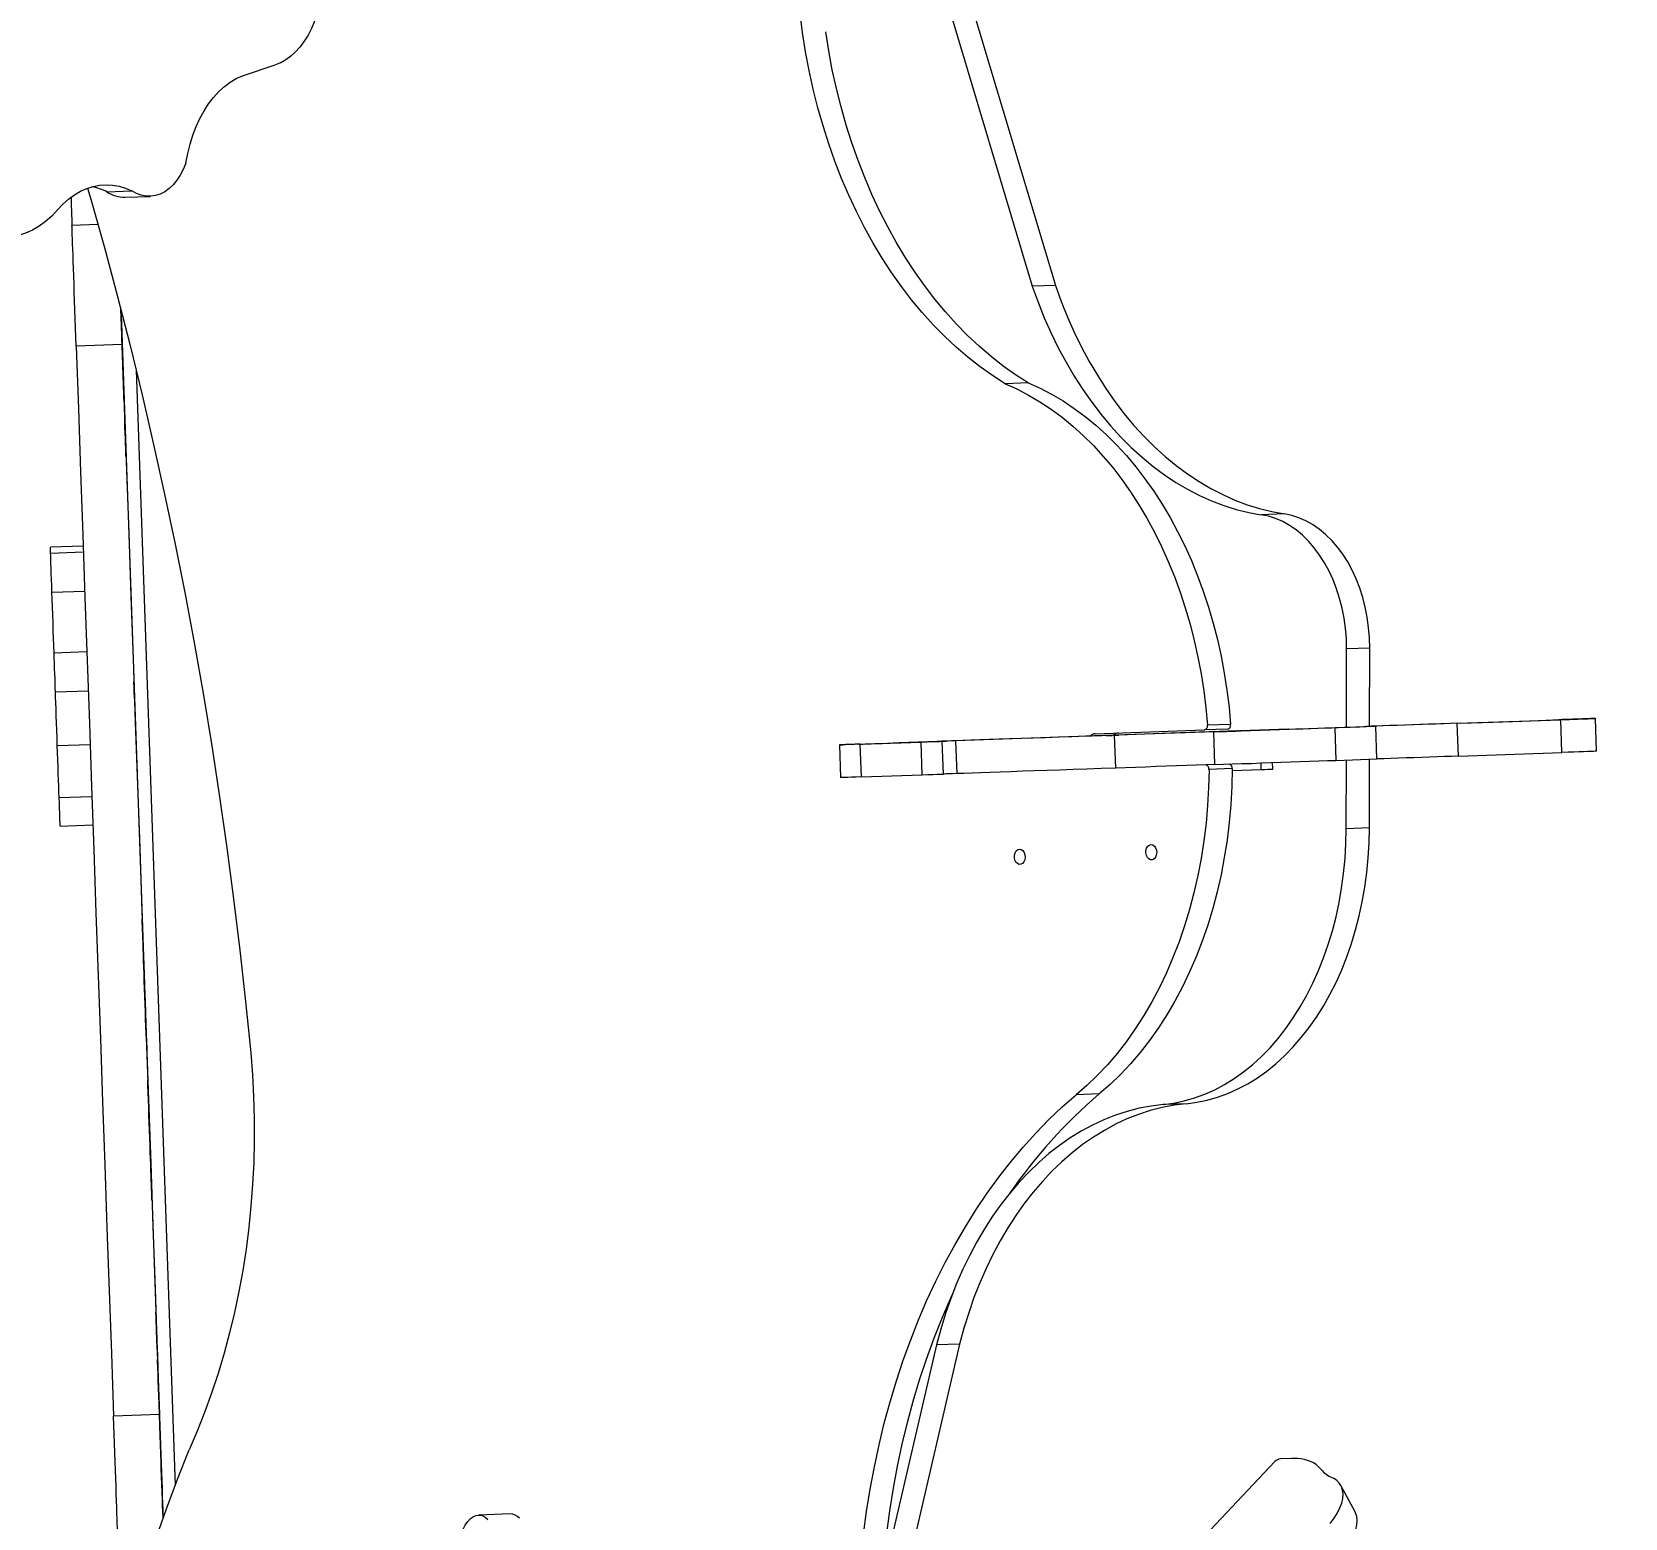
# Model space of a CAD drawing. Header units: millimetres. Extents: x -5713 to 5719, y -6024 to 5481.
# Drawn here: x 1442 to 2171, y 1620 to 2300 of the extents above; entities that cross this region are included whole.
import ezdxf

# ---------------------------------------------------------------- set-up
doc = ezdxf.new("R2010")
doc.units = ezdxf.units.MM
for name, color, linetype in [('DIKOM_ОБЪЕКТ', 7, 'Continuous'), ('DIKOM_РАЗМЕР_ЗОНА', 7, 'Continuous'), ('DIKOM_РАЗМЕР_ОБЪЕКТА', 7, 'Continuous')]:
    doc.layers.add(name, color=color, linetype=linetype)
doc.styles.add('style1', font='arial.ttf', dxfattribs={"width": 0.8})
doc.dimstyles.new('1-50', dxfattribs={"dimtxt": 300, "dimasz": 200, "dimexe": 100, "dimexo": 0, "dimgap": 100, "dimtad": 1, "dimdec": 0, "dimtxsty": 'style1', "dimcen": 0, "dimclrd": 7, "dimclre": 7, "dimadec": 1, "dimazin": 2, "dimtfac": 1, "dimtdec": 0, "dimtmove": 1, "dimatfit": 3, "dimfxl": 0, "dimlwd": 25, "dimlwe": 18, "dimarcsym": 0})

# ---------------------------------------------------------------- blocks, each defined once
blk = doc.blocks.new('*D16')
at = {"layer": 'Defpoints', "color": 0, "transparency": 16777216}
for p in [(2713.82, 2377.67), (-3598.04, -60.3), (-3598.04, -5183.86)]:
    blk.add_point(p, dxfattribs=at)
at = {"layer": 'DIKOM_РАЗМЕР_ОБЪЕКТА', "color": 7, "lineweight": 18, "transparency": 16777216}
for p, q in [((2713.82, 2377.67), (2713.82, -5283.86)), ((-3598.04, -60.3), (-3598.04, -5283.86))]:
    blk.add_line(p, q, dxfattribs=at)
at = {"layer": 'DIKOM_РАЗМЕР_ОБЪЕКТА', "color": 7, "lineweight": 25, "transparency": 16777216}
blk.add_line((2513.82, -5183.86), (-3398.04, -5183.86), dxfattribs=at)
at = {"layer": 'DIKOM_РАЗМЕР_ОБЪЕКТА', "color": 7, "transparency": 16777216}
for points in [[(-3398.04, -5150.53), (-3398.04, -5217.2), (-3598.04, -5183.86)], [(2513.82, -5150.53), (2513.82, -5217.2), (2713.82, -5183.86)]]:
    blk.add_solid(points, dxfattribs=at)
at = {"layer": 'DIKOM_РАЗМЕР_ОБЪЕКТА', "color": 0, "transparency": 16777216, "insert": (-444.93, -4930.59), "char_height": 300, "attachment_point": 5, "style": 'style1'}
blk.add_mtext('6300', dxfattribs=at)
blk = doc.blocks.new('*D15')
at = {"layer": 'Defpoints', "color": 0, "transparency": 16777216}
for p in [(-612.28, 3980.94), (4699.87, 3980.94), (684.19, -2271.39)]:
    blk.add_point(p, dxfattribs=at)
at = {"layer": 'DIKOM_РАЗМЕР_ОБЪЕКТА', "color": 7, "lineweight": 18, "transparency": 16777216}
for p, q in [((-612.28, 3980.94), (4799.87, 3980.94)), ((684.19, -2271.39), (4799.87, -2271.39))]:
    blk.add_line(p, q, dxfattribs=at)
at = {"layer": 'DIKOM_РАЗМЕР_ОБЪЕКТА', "color": 7, "lineweight": 25, "transparency": 16777216}
blk.add_line((4699.87, -2071.39), (4699.87, 3780.94), dxfattribs=at)
at = {"layer": 'DIKOM_РАЗМЕР_ОБЪЕКТА', "color": 7, "transparency": 16777216}
for points in [[(4666.54, 3780.94), (4733.21, 3780.94), (4699.87, 3980.94)], [(4666.54, -2071.39), (4733.21, -2071.39), (4699.87, -2271.39)]]:
    blk.add_solid(points, dxfattribs=at)
at = {"layer": 'DIKOM_РАЗМЕР_ОБЪЕКТА', "color": 0, "transparency": 16777216, "insert": (4446.7, 2209.88), "char_height": 300, "attachment_point": 5, "rotation": 90, "style": 'style1'}
blk.add_mtext('6250', dxfattribs=at)
blk = doc.blocks.new('*D13')
at = {"layer": 'Defpoints', "color": 0, "transparency": 16777216}
for p in [(-612.24, 5480.95), (971.69, -4271.39), (5619.37, -4271.39)]:
    blk.add_point(p, dxfattribs=at)
at = {"layer": 'DIKOM_РАЗМЕР_ЗОНА', "color": 7, "lineweight": 18, "transparency": 16777216}
for p, q in [((-612.24, 5480.95), (5719.37, 5480.95)), ((971.69, -4271.39), (5719.37, -4271.39))]:
    blk.add_line(p, q, dxfattribs=at)
at = {"layer": 'DIKOM_РАЗМЕР_ЗОНА', "color": 7, "lineweight": 25, "transparency": 16777216}
blk.add_line((5619.37, 5280.95), (5619.37, -4071.39), dxfattribs=at)
at = {"layer": 'DIKOM_РАЗМЕР_ЗОНА', "color": 7, "transparency": 16777216}
for points in [[(5586.04, 5280.95), (5652.71, 5280.95), (5619.37, 5480.95)], [(5586.04, -4071.39), (5652.71, -4071.39), (5619.37, -4271.39)]]:
    blk.add_solid(points, dxfattribs=at)
at = {"layer": 'DIKOM_РАЗМЕР_ЗОНА', "color": 0, "transparency": 16777216, "insert": (5366.2, 2209.88), "char_height": 300, "attachment_point": 5, "rotation": 90, "style": 'style1'}
blk.add_mtext('9750', dxfattribs=at)

msp = doc.modelspace()

# ---------------------------------------------------------------- linework, layer by layer
at = {"layer": 'DIKOM_ОБЪЕКТ', "color": 7, "linetype": 'Continuous', "lineweight": 15}
for p, q in [((1825.81, 2431.16), (1899.93, 2183.5)), ((1836.4, 2431.53), (1910.52, 2183.87)), ((1538.78, 2279.69), (1553.82, 2284.64)), ((1476.79, 2226.63), (1488.27, 2227.03)), ((1485.07, 2224.17), (1496.56, 2224.57)), ((1472.71, 2211.7), (1460.84, 2211.29)), ((1472.71, 2211.7), (1460.84, 2211.29)), ((1460.84, 2211.29), (1460.84, 2211.29)), ((1910.52, 2183.87), (1899.93, 2183.5)), ((1483.57, 2162.05), (1483.2, 2172.77)), ((1483.75, 2156.78), (1462.77, 2156.05)), ((1483.57, 2162.05), (1501.02, 1662.36)), ((1483.6, 2161.25), (1483.6, 2161.25)), ((1484.19, 2144.4), (1484.21, 2143.7)), ((1484.19, 2144.4), (1484.19, 2144.4)), ((1484.21, 2143.7), (1484.21, 2143.7)), ((1490.17, 2145.07), (1507.97, 1635.29)), ((1484.5, 2135.28), (1484.5, 2135.28)), ((1484.5, 2135.28), (1484.5, 2135.28)), ((1484.5, 2135.28), (1484.5, 2135.28)), ((1898.12, 2139.29), (1887.53, 2138.92)), ((1484.64, 2131.27), (1484.64, 2131.27)), ((1484.64, 2131.27), (1484.64, 2131.27)), ((1484.94, 2122.84), (1484.96, 2122.14)), ((1485.55, 2105.29), (1485.55, 2105.29)), ((1485.55, 2105.29), (1485.55, 2105.29)), ((2015.25, 2079.39), (2004.67, 2079.02)), ((1465.96, 2064.7), (1450.97, 2064.18)), ((1451.06, 2061.49), (1466.05, 2062.01)), ((1451.68, 2043.61), (1466.67, 2044.13)), ((1452.65, 2015.91), (1467.64, 2016.44)), ((2043.61, 1981.9), (2043.69, 2017.72)), ((2054.28, 2018.09), (2043.69, 2017.72)), ((2054.2, 1982.27), (2054.28, 2018.09)), ((1453.27, 1998.06), (1468.27, 1998.58)), ((1990.65, 1983.17), (1980.06, 1982.8)), ((2038.41, 1981.72), (2057.02, 1982.36)), ((2038.94, 1966.72), (2038.41, 1981.72)), ((2057.54, 1967.37), (2057.02, 1982.36)), ((2094.27, 1983.66), (2141.61, 1985.32)), ((2094.79, 1968.67), (2094.27, 1983.66)), ((2148.75, 1985.57), (2140.74, 1985.29)), ((2142.13, 1970.33), (2141.61, 1985.32)), ((2155.81, 1985.81), (2144.97, 1985.44)), ((2145.65, 1985.46), (2152.92, 1985.72)), ((2145.65, 1985.46), (2145.65, 1985.46)), ((2152.92, 1985.71), (2152.92, 1985.72)), ((2156.26, 1985.83), (2156.26, 1985.83)), ((2158.02, 1970.88), (2157.5, 1985.87)), ((1821.31, 1974.14), (1849.16, 1975.11)), ((1831.25, 1974.49), (1836.26, 1974.67)), ((1925.25, 1977.77), (1839.09, 1974.77)), ((1849.68, 1960.12), (1849.16, 1975.11)), ((1858.64, 1975.44), (1859.16, 1960.45)), ((1865.55, 1960.67), (1865.02, 1975.67)), ((1928.74, 1978.89), (1978.72, 1980.64)), ((1933.73, 1978.07), (1936.55, 1978.16)), ((1937.02, 1978.18), (1939.49, 1978.27)), ((1938.14, 1963.21), (1937.61, 1978.2)), ((1959.35, 1978.96), (1939.49, 1978.27)), ((1989.31, 1981.01), (1978.72, 1980.64)), ((1983.46, 1964.79), (1982.94, 1979.78)), ((1454.13, 1973.51), (1469.12, 1974.04)), ((1811.78, 1973.81), (1812.3, 1958.82)), ((1820.71, 1974.12), (1818.66, 1974.05)), ((1821.83, 1959.15), (1821.31, 1974.14)), ((2038.94, 1966.72), (2057.54, 1967.37)), ((2054.1, 1935.87), (2054.17, 1967.26)), ((2094.79, 1968.67), (2142.13, 1970.33)), ((1821.83, 1959.15), (1849.68, 1960.12)), ((1991.36, 1962.95), (1980.77, 1962.58)), ((1991.35, 1962.07), (2004.67, 1962.53)), ((2004.67, 1962.53), (2004.56, 1965.52)), ((2009.92, 1962.71), (2009.81, 1965.71)), ((2043.51, 1935.5), (2043.58, 1966.89)), ((1454.96, 1949.74), (1469.95, 1950.26)), ((1455.42, 1936.67), (1470.41, 1937.2)), ((2054.1, 1935.87), (2043.51, 1935.5)), ((1493.05, 1890.6), (1493.05, 1890.6)), ((1494.99, 1835.15), (1494.99, 1835.15)), ((1495.34, 1824.88), (1495.34, 1824.88)), ((1930.57, 1814.23), (1919.99, 1813.86)), ((1970.35, 1809.78), (1959.76, 1809.41)), ((1497.28, 1769.43), (1497.28, 1769.43)), ((1499.29, 1711.87), (1499.2, 1714.47)), ((1499.8, 1697.32), (1499.6, 1702.98)), ((1856.1, 1699.48), (1825.29, 1566.79)), ((1866.68, 1699.85), (1835.88, 1567.16)), ((1866.68, 1699.85), (1856.1, 1699.48)), ((1499.95, 1692.87), (1499.95, 1692.87)), ((1500.34, 1681.9), (1500.25, 1684.5)), ((1500.25, 1684.5), (1500.25, 1684.5)), ((1500.34, 1681.9), (1500.34, 1681.9)), ((1500.69, 1671.79), (1500.49, 1677.45)), ((1500.49, 1677.45), (1500.49, 1677.45)), ((1500.69, 1671.79), (1500.69, 1671.79)), ((1500.84, 1667.62), (1479.85, 1666.89)), ((1501, 1662.88), (1501, 1662.88)), ((1501, 1662.88), (1501, 1662.88)), ((1502.48, 1620.4), (1501.02, 1662.36)), ((2018.44, 1647.57), (2013.43, 1647.43)), ((1942.76, 1573.92), (2010.89, 1646.19)), ((2029.81, 1644.79), (2032.63, 1641.87)), ((2047.6, 1623.12), (2041.09, 1635.19)), ((1661.17, 1622.23), (1646.69, 1621.72))]:
    msp.add_line(p, q, dxfattribs=at)
at = {"layer": 'DIKOM_ОБЪЕКТ', "color": 7, "linetype": 'Continuous', "lineweight": 15, "flags": 128}
for points in [[(1573.86, 2311.67), (1572.89, 2308.06), (1571.71, 2304.6), (1570.33, 2301.33), (1568.77, 2298.28), (1567.03, 2295.46), (1565.14, 2292.9), (1563.1, 2290.62), (1560.93, 2288.64), (1558.65, 2286.98), (1556.27, 2285.64), (1553.82, 2284.64)], [(1887.53, 2138.92), (1881.75, 2142.62), (1876.08, 2146.64), (1870.52, 2150.99), (1865.08, 2155.65), (1859.78, 2160.61), (1854.63, 2165.88), (1849.62, 2171.43), (1844.78, 2177.27), (1840.11, 2183.37), (1835.61, 2189.74), (1831.3, 2196.35), (1827.18, 2203.2), (1823.26, 2210.28), (1819.55, 2217.57), (1816.05, 2225.06), (1812.76, 2232.74), (1809.7, 2240.6), (1806.87, 2248.62), (1804.27, 2256.79), (1801.9, 2265.1), (1799.78, 2273.53), (1797.91, 2282.07), (1796.28, 2290.7), (1794.9, 2299.4), (1793.78, 2308.17)], [(1898.12, 2139.29), (1892.34, 2142.99), (1886.66, 2147.01), (1881.1, 2151.36), (1875.67, 2156.02), (1870.37, 2160.98), (1865.21, 2166.25), (1860.21, 2171.8), (1855.37, 2177.64), (1850.7, 2183.74), (1846.2, 2190.11), (1841.89, 2196.72), (1837.77, 2203.57), (1833.85, 2210.65), (1830.14, 2217.94), (1826.63, 2225.43), (1823.35, 2233.11), (1820.29, 2240.97), (1817.45, 2248.99), (1814.85, 2257.16), (1812.49, 2265.47), (1810.37, 2273.9), (1808.49, 2282.44), (1806.87, 2291.06), (1805.49, 2299.77)], [(1512.91, 2239.67), (1513.75, 2244.09), (1514.81, 2248.37), (1516.1, 2252.5), (1517.61, 2256.44), (1519.32, 2260.16), (1521.22, 2263.65), (1523.31, 2266.88), (1525.56, 2269.82), (1527.97, 2272.46), (1530.51, 2274.78), (1533.17, 2276.77), (1535.93, 2278.41), (1538.78, 2279.69)], [(1512.91, 2239.67), (1511.74, 2236.84), (1510.37, 2234.23), (1508.82, 2231.89), (1507.11, 2229.83), (1505.26, 2228.08), (1503.29, 2226.67), (1501.22, 2225.61), (1499.08, 2224.91), (1496.9, 2224.59), (1494.71, 2224.64), (1492.52, 2225.07), (1490.36, 2225.87), (1488.27, 2227.03)], [(1454.27, 2218.42), (1456.7, 2221.03), (1459.26, 2223.32), (1461.93, 2225.29), (1464.7, 2226.92), (1467.56, 2228.2), (1470.47, 2229.12), (1473.44, 2229.68), (1476.42, 2229.88), (1479.42, 2229.71), (1482.41, 2229.18), (1485.36, 2228.28), (1488.27, 2227.03)], [(1460.39, 2224.2), (1460.43, 2223), (1460.52, 2220.36), (1460.6, 2218.02), (1460.67, 2216.01), (1460.73, 2214.33), (1460.78, 2213.01), (1460.81, 2212.06), (1460.83, 2211.48), (1460.84, 2211.29)], [(1467.98, 2228.35), (1469.42, 2223.34), (1475.64, 2201.14), (1481.62, 2178.82), (1487.37, 2156.38), (1492.88, 2133.83), (1498.15, 2111.18), (1503.19, 2088.43), (1507.99, 2065.58), (1512.54, 2042.64), (1516.85, 2019.62), (1520.92, 1996.52), (1524.75, 1973.34), (1528.33, 1950.09), (1531.67, 1926.78), (1534.76, 1903.41), (1537.6, 1879.98), (1540.2, 1856.51), (1542.55, 1832.99)], [(1454.27, 2218.42), (1451.58, 2215.57), (1448.75, 2213.06), (1445.79, 2210.9), (1442.72, 2209.12), (1439.57, 2207.72), (1436.35, 2206.72), (1433.08, 2206.11), (1429.78, 2205.9), (1426.48, 2206.09), (1423.18, 2206.69), (1419.92, 2207.68)], [(1462.77, 2156.05), (1462.62, 2160.23), (1462.47, 2164.41), (1462.33, 2168.58), (1462.19, 2172.69), (1462.04, 2176.73), (1461.91, 2180.65), (1461.78, 2184.44), (1461.65, 2188.07), (1461.53, 2191.51), (1461.42, 2194.74), (1461.31, 2197.73), (1461.22, 2200.47), (1461.13, 2202.93), (1461.05, 2205.1), (1460.99, 2206.96), (1460.93, 2208.5), (1460.89, 2209.72), (1460.86, 2210.59), (1460.84, 2211.11), (1460.84, 2211.29)], [(1899.93, 2183.5), (1902.58, 2176.18), (1905.46, 2169.03), (1908.56, 2162.06), (1911.87, 2155.29), (1915.4, 2148.73), (1919.12, 2142.39), (1923.04, 2136.29), (1927.14, 2130.43), (1931.43, 2124.84), (1935.88, 2119.51), (1940.49, 2114.47), (1945.25, 2109.72), (1950.16, 2105.27), (1955.19, 2101.13), (1960.35, 2097.31), (1965.61, 2093.82), (1970.98, 2090.66), (1976.44, 2087.84), (1981.97, 2085.37), (1987.57, 2083.24), (1993.23, 2081.48), (1998.93, 2080.07), (2004.67, 2079.02)], [(1910.52, 2183.87), (1913.17, 2176.55), (1916.05, 2169.4), (1919.15, 2162.43), (1922.46, 2155.66), (1925.98, 2149.1), (1929.71, 2142.76), (1933.63, 2136.66), (1937.73, 2130.8), (1942.01, 2125.21), (1946.46, 2119.88), (1951.08, 2114.84), (1955.84, 2110.09), (1960.74, 2105.64), (1965.78, 2101.5), (1970.93, 2097.68), (1976.2, 2094.19), (1981.57, 2091.03), (1987.02, 2088.21), (1992.56, 2085.74), (1998.16, 2083.61), (2003.82, 2081.85), (2009.52, 2080.44), (2015.25, 2079.39)], [(1483.75, 2156.78), (1483.61, 2160.96), (1483.46, 2165.15), (1483.32, 2169.31), (1483.2, 2172.77)], [(1483.2, 2172.77), (1483.27, 2170.73), (1483.42, 2166.41), (1483.57, 2162.05)], [(1483.6, 2161.25), (1483.6, 2161.07), (1483.62, 2160.54), (1483.65, 2159.66), (1483.7, 2158.44), (1483.75, 2156.88), (1483.82, 2154.99), (1483.89, 2152.78), (1483.98, 2150.27), (1484.08, 2147.47), (1484.19, 2144.4)], [(1484.64, 2131.27), (1484.64, 2131.45), (1484.62, 2132), (1484.59, 2132.9), (1484.54, 2134.13), (1484.49, 2135.66), (1484.43, 2137.45), (1484.36, 2139.45), (1484.28, 2141.62), (1484.2, 2143.91), (1484.12, 2146.26), (1484.04, 2148.6), (1483.96, 2150.89), (1483.88, 2153.06), (1483.81, 2155.07), (1483.75, 2156.86), (1483.7, 2158.39), (1483.65, 2159.61), (1483.62, 2160.51), (1483.6, 2161.06), (1483.6, 2161.25)], [(1483.75, 2156.78), (1484.76, 2128.1), (1485.76, 2099.38), (1486.76, 2070.63), (1487.77, 2041.86), (1488.77, 2013.07), (1489.78, 1984.26), (1490.78, 1955.44), (1491.79, 1926.62), (1492.8, 1897.79), (1493.8, 1868.96), (1494.81, 1840.15), (1495.82, 1811.34), (1496.82, 1782.55), (1497.83, 1753.77), (1498.83, 1725.03), (1499.83, 1696.31), (1500.84, 1667.62)], [(1462.77, 2156.05), (1463.77, 2127.36), (1464.77, 2098.65), (1465.77, 2069.9), (1466.78, 2041.13), (1467.79, 2012.33), (1468.79, 1983.53), (1469.8, 1954.71), (1470.8, 1925.88), (1471.81, 1897.06), (1472.82, 1868.23), (1473.82, 1839.41), (1474.83, 1810.61), (1475.84, 1781.81), (1476.84, 1753.04), (1477.84, 1724.29), (1478.85, 1695.58), (1479.85, 1666.89)], [(1484.5, 2135.28), (1484.5, 2135.41), (1484.49, 2135.83), (1484.46, 2136.51), (1484.43, 2137.46), (1484.39, 2138.67), (1484.34, 2140.12), (1484.28, 2141.8), (1484.21, 2143.7)], [(1484.5, 2135.28), (1484.51, 2135.09), (1484.53, 2134.54), (1484.56, 2133.64), (1484.6, 2132.41), (1484.66, 2130.89), (1484.72, 2129.1), (1484.79, 2127.09), (1484.87, 2124.92), (1484.95, 2122.63), (1485.03, 2120.28), (1485.11, 2117.94), (1485.19, 2115.65), (1485.27, 2113.48), (1485.34, 2111.47), (1485.4, 2109.68), (1485.45, 2108.16), (1485.49, 2106.93), (1485.53, 2106.03), (1485.55, 2105.48), (1485.55, 2105.29)], [(1887.53, 2138.92), (1892.92, 2136.5), (1898.22, 2133.75), (1903.44, 2130.67), (1908.56, 2127.27), (1913.58, 2123.56), (1918.48, 2119.54), (1923.25, 2115.22), (1927.89, 2110.61), (1932.38, 2105.71), (1936.72, 2100.55), (1940.9, 2095.12), (1944.91, 2089.45), (1948.73, 2083.53), (1952.38, 2077.39), (1955.82, 2071.03), (1959.07, 2064.46), (1962.11, 2057.71), (1964.94, 2050.78), (1967.55, 2043.68), (1969.94, 2036.44), (1972.1, 2029.06), (1974.03, 2021.56), (1975.72, 2013.96), (1977.17, 2006.27), (1978.38, 1998.5), (1979.35, 1990.67), (1980.06, 1982.8)], [(1898.12, 2139.29), (1903.5, 2136.87), (1908.81, 2134.12), (1914.03, 2131.04), (1919.15, 2127.64), (1924.17, 2123.93), (1929.07, 2119.91), (1933.84, 2115.59), (1938.48, 2110.98), (1942.97, 2106.08), (1947.31, 2100.92), (1951.49, 2095.49), (1955.49, 2089.82), (1959.32, 2083.9), (1962.96, 2077.76), (1966.41, 2071.39), (1969.66, 2064.83), (1972.7, 2058.08), (1975.53, 2051.15), (1978.14, 2044.05), (1980.53, 2036.81), (1982.69, 2029.43), (1984.62, 2021.93), (1986.31, 2014.33), (1987.76, 2006.64), (1988.97, 1998.87), (1989.93, 1991.04), (1990.65, 1983.17)], [(1484.64, 2131.27), (1484.65, 2131.13), (1484.66, 2130.71), (1484.69, 2130.03), (1484.72, 2129.08), (1484.76, 2127.87), (1484.81, 2126.42), (1484.87, 2124.74), (1484.94, 2122.84)], [(1485.55, 2105.29), (1485.55, 2105.47), (1485.53, 2106), (1485.5, 2106.88), (1485.45, 2108.1), (1485.4, 2109.67), (1485.33, 2111.56), (1485.26, 2113.76), (1485.17, 2116.27), (1485.07, 2119.07), (1484.96, 2122.14)], [(2043.69, 2017.72), (2043.57, 2022.43), (2043.19, 2027.12), (2042.55, 2031.76), (2041.65, 2036.33), (2040.51, 2040.79), (2039.12, 2045.12), (2037.5, 2049.29), (2035.65, 2053.27), (2033.6, 2057.05), (2031.34, 2060.59), (2028.9, 2063.89), (2026.28, 2066.9), (2023.51, 2069.63), (2020.61, 2072.04), (2017.58, 2074.13), (2014.46, 2075.88), (2011.25, 2077.29), (2007.98, 2078.34), (2004.67, 2079.02)], [(2054.28, 2018.09), (2054.16, 2022.8), (2053.77, 2027.49), (2053.13, 2032.13), (2052.24, 2036.7), (2051.09, 2041.16), (2049.71, 2045.49), (2048.08, 2049.66), (2046.24, 2053.64), (2044.18, 2057.42), (2041.93, 2060.96), (2039.48, 2064.26), (2036.87, 2067.27), (2034.1, 2070), (2031.2, 2072.41), (2028.17, 2074.5), (2025.04, 2076.25), (2021.84, 2077.66), (2018.57, 2078.71), (2015.25, 2079.39)], [(1451.06, 2061.49), (1451.02, 2062.67), (1450.99, 2063.52), (1450.97, 2064.02), (1450.97, 2064.18)], [(1451.68, 2043.61), (1451.58, 2046.61), (1451.48, 2049.44), (1451.39, 2052.09), (1451.3, 2054.52), (1451.23, 2056.7), (1451.16, 2058.6), (1451.1, 2060.2), (1451.06, 2061.49)], [(1452.65, 2015.91), (1452.54, 2019.21), (1452.42, 2022.61), (1452.3, 2026.1), (1452.17, 2029.64), (1452.05, 2033.2), (1451.92, 2036.73), (1451.8, 2040.22), (1451.68, 2043.61)], [(1453.27, 1998.06), (1453.21, 1999.78), (1453.15, 2001.76), (1453.07, 2003.96), (1452.99, 2006.31), (1452.9, 2008.74), (1452.82, 2011.2), (1452.73, 2013.61), (1452.65, 2015.91)], [(1454.13, 1973.51), (1454.01, 1977.03), (1453.89, 1980.49), (1453.77, 1983.84), (1453.66, 1987.07), (1453.55, 1990.13), (1453.45, 1993), (1453.36, 1995.65), (1453.27, 1998.06)], [(1489.41, 1994.84), (1489.4, 1995.02), (1489.38, 1995.54), (1489.36, 1996.35), (1489.32, 1997.38), (1489.28, 1998.54), (1489.24, 1999.73), (1489.2, 2000.84), (1489.17, 2001.77), (1489.14, 2002.44), (1489.13, 2002.79), (1489.13, 2002.79), (1489.14, 2002.44), (1489.17, 2001.77), (1489.2, 2000.84), (1489.24, 1999.73), (1489.28, 1998.54), (1489.32, 1997.38), (1489.36, 1996.35), (1489.38, 1995.54), (1489.4, 1995.02), (1489.41, 1994.84)], [(1982.94, 1979.78), (1986.92, 1979.92), (1991.06, 1980.06), (1995.32, 1980.21), (1999.68, 1980.36), (2004.1, 1980.52), (2008.57, 1980.67), (2013.04, 1980.83), (2017.49, 1980.99), (2021.89, 1981.14), (2026.21, 1981.29), (2030.42, 1981.44), (2034.5, 1981.58), (2038.41, 1981.72)], [(2016.94, 1980.97), (2020.3, 1981.09), (2023.71, 1981.21), (2027.12, 1981.33), (2030.5, 1981.45), (2033.79, 1981.56), (2036.96, 1981.67), (2039.97, 1981.78), (2042.79, 1981.87), (2045.37, 1981.96), (2047.7, 1982.05), (2049.73, 1982.12), (2051.45, 1982.18), (2052.84, 1982.23)], [(2095.81, 1983.72), (2091.26, 1983.57), (2086.8, 1983.41), (2082.46, 1983.26), (2078.27, 1983.11), (2074.25, 1982.97), (2070.43, 1982.84), (2066.82, 1982.71), (2063.46, 1982.6), (2060.37, 1982.49), (2057.55, 1982.39), (2055.04, 1982.3), (2052.84, 1982.23)], [(2094.27, 1983.66), (2091.18, 1983.56), (2087.93, 1983.44), (2084.54, 1983.33), (2081.06, 1983.2), (2077.51, 1983.08), (2073.94, 1982.96), (2070.39, 1982.83), (2066.88, 1982.71), (2063.46, 1982.59), (2060.16, 1982.47), (2057.02, 1982.36)], [(2095.81, 1983.72), (2100.83, 1983.9), (2105.74, 1984.07), (2110.52, 1984.24), (2115.14, 1984.4), (2119.57, 1984.55), (2123.79, 1984.7), (2127.76, 1984.84), (2131.46, 1984.97), (2134.87, 1985.09), (2137.97, 1985.19), (2140.74, 1985.29)], [(2155.81, 1985.81), (2156.72, 1985.85), (2157.28, 1985.87), (2157.49, 1985.87), (2157.35, 1985.87), (2156.87, 1985.85), (2156.03, 1985.82), (2154.86, 1985.78), (2153.36, 1985.73), (2151.55, 1985.66), (2149.45, 1985.59), (2147.07, 1985.51), (2144.45, 1985.42), (2141.61, 1985.32)], [(2144.97, 1985.44), (2143.75, 1985.39), (2142.9, 1985.36), (2142.42, 1985.35), (2142.32, 1985.34), (2142.6, 1985.35), (2143.25, 1985.38), (2144.27, 1985.41), (2145.65, 1985.46)], [(2148.75, 1985.57), (2150.81, 1985.64), (2152.56, 1985.7), (2153.98, 1985.75), (2155.06, 1985.79), (2155.8, 1985.82), (2156.19, 1985.83), (2156.23, 1985.83), (2155.92, 1985.82), (2155.26, 1985.8), (2154.26, 1985.76), (2152.92, 1985.72)], [(1820.71, 1974.12), (1821.51, 1974.15), (1822.47, 1974.18), (1823.58, 1974.22), (1824.84, 1974.27), (1826.24, 1974.32), (1827.78, 1974.37), (1829.45, 1974.43), (1831.25, 1974.49)], [(1836.26, 1974.67), (1836.56, 1974.68), (1836.91, 1974.69), (1837.28, 1974.7), (1837.67, 1974.72), (1838.07, 1974.73), (1838.44, 1974.74), (1838.79, 1974.75), (1839.09, 1974.77)], [(1849.16, 1975.11), (1851.72, 1975.2), (1853.98, 1975.28), (1855.92, 1975.35), (1857.52, 1975.4), (1858.77, 1975.45), (1859.67, 1975.48), (1860.21, 1975.5), (1860.39, 1975.5), (1860.2, 1975.5), (1859.64, 1975.48)], [(1865.02, 1975.67), (1863.01, 1975.6), (1861.37, 1975.54), (1860.11, 1975.49), (1859.23, 1975.46), (1858.74, 1975.45), (1858.65, 1975.44), (1858.95, 1975.45), (1859.64, 1975.48)], [(1937.61, 1978.2), (1930.95, 1977.97), (1924.45, 1977.74), (1918.12, 1977.52), (1911.98, 1977.3), (1906.05, 1977.1), (1900.36, 1976.9), (1894.91, 1976.71), (1889.72, 1976.53), (1884.82, 1976.36), (1880.22, 1976.2), (1875.92, 1976.05), (1871.95, 1975.91), (1868.31, 1975.78), (1865.02, 1975.67)], [(1933.73, 1978.07), (1932.82, 1978.03), (1931.78, 1978), (1930.66, 1977.96), (1929.49, 1977.92), (1928.32, 1977.88), (1927.2, 1977.84), (1926.16, 1977.8), (1925.25, 1977.77)], [(1938.3, 1978.23), (1938.19, 1978.22), (1937.85, 1978.21), (1937.3, 1978.19), (1936.55, 1978.16)], [(1982.94, 1979.78), (1978.76, 1979.63), (1974.41, 1979.48), (1969.93, 1979.33), (1965.35, 1979.17), (1960.7, 1979), (1956.01, 1978.84), (1951.33, 1978.68), (1946.68, 1978.51), (1942.1, 1978.35), (1937.61, 1978.2)], [(2016.94, 1980.97), (2012.75, 1980.83), (2008.42, 1980.68), (2003.96, 1980.52), (1999.41, 1980.36), (1994.8, 1980.2), (1990.16, 1980.04), (1985.52, 1979.88), (1980.91, 1979.71), (1976.36, 1979.56), (1971.9, 1979.4), (1967.56, 1979.25), (1963.37, 1979.1), (1959.35, 1978.96)], [(1993.07, 1980.14), (1993.74, 1980.16), (1994.07, 1980.17), (1994.02, 1980.17), (1993.6, 1980.16), (1992.86, 1980.13), (1991.87, 1980.1), (1990.74, 1980.06), (1989.6, 1980.02), (1988.57, 1979.98), (1987.75, 1979.95), (1987.24, 1979.93), (1987.1, 1979.93), (1987.34, 1979.94), (1987.92, 1979.96), (1988.8, 1979.99), (1989.87, 1980.03), (1991.02, 1980.07), (1992.13, 1980.1), (1993.07, 1980.14)], [(1454.96, 1949.74), (1454.88, 1952.18), (1454.78, 1954.84), (1454.68, 1957.68), (1454.58, 1960.69), (1454.47, 1963.81), (1454.36, 1967.01), (1454.25, 1970.26), (1454.13, 1973.51)], [(1821.31, 1974.14), (1818.91, 1974.06), (1816.84, 1973.99), (1815.1, 1973.93), (1813.72, 1973.88), (1812.7, 1973.84), (1812.05, 1973.82), (1811.79, 1973.81), (1811.9, 1973.81), (1812.39, 1973.83), (1813.26, 1973.86), (1814.49, 1973.91)], [(1818.66, 1974.05), (1818.3, 1974.04), (1817.88, 1974.02), (1817.43, 1974.01), (1816.93, 1973.99), (1816.38, 1973.97), (1815.8, 1973.95), (1815.17, 1973.93), (1814.49, 1973.91)], [(2094.79, 1968.67), (2091.7, 1968.57), (2088.45, 1968.45), (2085.06, 1968.33), (2081.58, 1968.21), (2078.03, 1968.09), (2074.47, 1967.96), (2070.91, 1967.84), (2067.4, 1967.72), (2063.98, 1967.6), (2060.68, 1967.48), (2057.54, 1967.37)], [(2158.02, 1970.88), (2157.88, 1970.88), (2157.39, 1970.86), (2156.55, 1970.83), (2155.38, 1970.79), (2153.88, 1970.74), (2152.07, 1970.67), (2149.97, 1970.6), (2147.6, 1970.52), (2144.98, 1970.43), (2142.13, 1970.33)], [(1849.68, 1960.12), (1852.25, 1960.21), (1854.5, 1960.29), (1856.44, 1960.36), (1858.04, 1960.41), (1859.16, 1960.45)], [(1865.55, 1960.67), (1863.53, 1960.6), (1861.89, 1960.55), (1860.63, 1960.5), (1859.75, 1960.47), (1859.27, 1960.46), (1859.16, 1960.45)], [(1938.14, 1963.21), (1931.48, 1962.97), (1924.97, 1962.75), (1918.64, 1962.53), (1912.5, 1962.31), (1906.57, 1962.11), (1900.88, 1961.91), (1895.43, 1961.72), (1890.25, 1961.54), (1885.34, 1961.36), (1880.74, 1961.2), (1876.44, 1961.05), (1872.47, 1960.92), (1868.84, 1960.79), (1865.55, 1960.67)], [(1980.77, 1962.58), (1980.59, 1954.36), (1980.14, 1946.16), (1979.42, 1938.01), (1978.44, 1929.92), (1977.18, 1921.92), (1975.67, 1914.02), (1973.9, 1906.23), (1971.87, 1898.58), (1969.59, 1891.07), (1967.06, 1883.73), (1964.29, 1876.58), (1961.29, 1869.62), (1958.06, 1862.87), (1954.61, 1856.34), (1950.94, 1850.06), (1947.07, 1844.03), (1943, 1838.27), (1938.74, 1832.78), (1934.29, 1827.59), (1929.68, 1822.7), (1924.91, 1818.12), (1919.99, 1813.86)], [(1991.36, 1962.95), (1991.18, 1954.73), (1990.73, 1946.53), (1990.01, 1938.38), (1989.02, 1930.29), (1987.77, 1922.29), (1986.26, 1914.39), (1984.48, 1906.6), (1982.46, 1898.95), (1980.18, 1891.44), (1977.65, 1884.1), (1974.88, 1876.95), (1971.88, 1869.99), (1968.65, 1863.24), (1965.2, 1856.71), (1961.53, 1850.43), (1957.65, 1844.4), (1953.58, 1838.64), (1949.32, 1833.15), (1944.88, 1827.96), (1940.27, 1823.07), (1935.5, 1818.49), (1930.57, 1814.23)], [(1983.46, 1964.79), (1979.28, 1964.64), (1974.94, 1964.49), (1970.45, 1964.33), (1965.87, 1964.17), (1961.22, 1964.01), (1956.54, 1963.85), (1951.85, 1963.69), (1947.2, 1963.52), (1942.62, 1963.36), (1938.14, 1963.21)], [(1983.46, 1964.79), (1987.45, 1964.93), (1991.58, 1965.07), (1995.84, 1965.22), (2000.2, 1965.37), (2004.63, 1965.53), (2009.09, 1965.68), (2013.56, 1965.84), (2018.01, 1965.99), (2022.41, 1966.15), (2026.73, 1966.3), (2030.95, 1966.45), (2035.02, 1966.59), (2038.94, 1966.72)], [(2004.67, 1962.53), (2006.34, 1962.59), (2007.73, 1962.64), (2008.79, 1962.67), (2009.51, 1962.7), (2009.87, 1962.71), (2009.92, 1962.71)], [(1821.83, 1959.15), (1819.43, 1959.07), (1817.36, 1959), (1815.62, 1958.94), (1814.24, 1958.89), (1813.22, 1958.85), (1812.58, 1958.83), (1812.31, 1958.82), (1812.3, 1958.82)], [(1455.42, 1936.67), (1455.41, 1936.81), (1455.4, 1937.28), (1455.37, 1938.1), (1455.33, 1939.26), (1455.28, 1940.75), (1455.21, 1942.56), (1455.14, 1944.67), (1455.06, 1947.07), (1454.96, 1949.74)], [(1959.76, 1809.41), (1964.59, 1810.04), (1969.38, 1811.04), (1974.11, 1812.39), (1978.79, 1814.09), (1983.39, 1816.14), (1987.89, 1818.53), (1992.3, 1821.25), (1996.6, 1824.31), (2000.77, 1827.68), (2004.8, 1831.36), (2008.68, 1835.35), (2012.4, 1839.62), (2015.96, 1844.17), (2019.33, 1848.98), (2022.52, 1854.04), (2025.5, 1859.34), (2028.28, 1864.86), (2030.85, 1870.59), (2033.2, 1876.51), (2035.32, 1882.6), (2037.2, 1888.85), (2038.85, 1895.24), (2040.25, 1901.75), (2041.41, 1908.37), (2042.32, 1915.07), (2042.97, 1921.84), (2043.37, 1928.65), (2043.51, 1935.5)], [(1970.35, 1809.78), (1975.17, 1810.41), (1979.96, 1811.41), (1984.7, 1812.75), (1989.37, 1814.46), (1993.97, 1816.51), (1998.48, 1818.9), (2002.89, 1821.62), (2007.18, 1824.68), (2011.35, 1828.05), (2015.38, 1831.73), (2019.27, 1835.72), (2022.99, 1839.99), (2026.54, 1844.54), (2029.92, 1849.35), (2033.1, 1854.41), (2036.09, 1859.71), (2038.87, 1865.23), (2041.44, 1870.96), (2043.79, 1876.88), (2045.9, 1882.97), (2047.79, 1889.22), (2049.44, 1895.61), (2050.84, 1902.12), (2052, 1908.74), (2052.9, 1915.44), (2053.56, 1922.21), (2053.96, 1929.02), (2054.1, 1935.87)], [(1894.1, 1926.15), (1894.91, 1925.99), (1895.65, 1925.47), (1896.23, 1924.64), (1896.59, 1923.6), (1896.7, 1922.45), (1896.54, 1921.33), (1896.13, 1920.35), (1895.51, 1919.62), (1894.75, 1919.22), (1893.94, 1919.19), (1893.15, 1919.54), (1892.48, 1920.22), (1892, 1921.17), (1891.77, 1922.28), (1891.79, 1923.43), (1892.08, 1924.5), (1892.61, 1925.36), (1893.3, 1925.94), (1894.1, 1926.15)], [(1954.24, 1928.25), (1955.06, 1928.09), (1955.79, 1927.57), (1956.37, 1926.74), (1956.74, 1925.7), (1956.84, 1924.55), (1956.68, 1923.43), (1956.27, 1922.45), (1955.65, 1921.72), (1954.89, 1921.32), (1954.08, 1921.29), (1953.3, 1921.64), (1952.63, 1922.32), (1952.15, 1923.27), (1951.91, 1924.38), (1951.94, 1925.53), (1952.23, 1926.59), (1952.75, 1927.46), (1953.45, 1928.03), (1954.24, 1928.25)], [(1493.17, 1887.27), (1493.1, 1889.24), (1493.04, 1890.91), (1492.99, 1892.25), (1492.96, 1893.25), (1492.93, 1893.91), (1492.92, 1894.23), (1492.92, 1894.19), (1492.94, 1893.81), (1492.96, 1893.07), (1493, 1892), (1493.05, 1890.6)], [(1493.05, 1890.6), (1493.13, 1888.15), (1493.23, 1885.34), (1493.34, 1882.18), (1493.46, 1878.7), (1493.6, 1874.89), (1493.74, 1870.78), (1493.89, 1866.39), (1494.06, 1861.73), (1494.23, 1856.83), (1494.41, 1851.69), (1494.59, 1846.35), (1494.79, 1840.83), (1494.99, 1835.15)], [(1493.91, 1865.93), (1493.8, 1869.13), (1493.69, 1872.25), (1493.59, 1875.25), (1493.49, 1878.09), (1493.39, 1880.74), (1493.31, 1883.18), (1493.23, 1885.36), (1493.17, 1887.27)], [(1494.85, 1839.16), (1494.74, 1842.08), (1494.63, 1845.19), (1494.52, 1848.45), (1494.4, 1851.83), (1494.28, 1855.3), (1494.16, 1858.83), (1494.03, 1862.39), (1493.91, 1865.93)], [(1494.85, 1839.16), (1494.92, 1837.1), (1495, 1834.85), (1495.08, 1832.46), (1495.16, 1830.01), (1495.25, 1827.56), (1495.33, 1825.18), (1495.41, 1822.93), (1495.48, 1820.86)], [(1494.99, 1835.15), (1495.03, 1833.9), (1495.07, 1832.62), (1495.12, 1831.32), (1495.16, 1830.01), (1495.21, 1828.71), (1495.26, 1827.41), (1495.3, 1826.13), (1495.34, 1824.88)], [(1542.55, 1832.99), (1543.34, 1823), (1543.87, 1812.99), (1544.15, 1802.97), (1544.17, 1792.94), (1543.93, 1782.94), (1543.44, 1772.96), (1542.69, 1763.02), (1541.69, 1753.13), (1540.43, 1743.31), (1538.92, 1733.57), (1537.16, 1723.92), (1535.15, 1714.38), (1532.9, 1704.95), (1530.4, 1695.66), (1527.67, 1686.5), (1524.7, 1677.5), (1521.5, 1668.66), (1518.07, 1660), (1514.42, 1651.53)], [(1495.34, 1824.88), (1495.54, 1819.2), (1495.74, 1813.68), (1495.92, 1808.34), (1496.1, 1803.2), (1496.27, 1798.3), (1496.44, 1793.64), (1496.59, 1789.24), (1496.73, 1785.14), (1496.86, 1781.33), (1496.99, 1777.85), (1497.1, 1774.69), (1497.19, 1771.88), (1497.28, 1769.43)], [(1496.42, 1794.1), (1496.3, 1797.64), (1496.17, 1801.2), (1496.05, 1804.73), (1495.93, 1808.2), (1495.81, 1811.58), (1495.69, 1814.84), (1495.59, 1817.95), (1495.48, 1820.86)], [(1822.82, 1613.02), (1824.2, 1623.35), (1825.85, 1633.59), (1827.75, 1643.74), (1829.9, 1653.78), (1832.3, 1663.69), (1834.96, 1673.47), (1837.85, 1683.11), (1840.99, 1692.59), (1844.37, 1701.89), (1847.98, 1711.02), (1851.81, 1719.95), (1855.88, 1728.68), (1860.16, 1737.19), (1864.65, 1745.48), (1869.35, 1753.53), (1874.26, 1761.34), (1879.36, 1768.89), (1884.65, 1776.18), (1890.12, 1783.19), (1895.77, 1789.92), (1901.59, 1796.36), (1907.57, 1802.5), (1913.7, 1808.34), (1919.99, 1813.86)], [(1959.76, 1809.41), (1954.26, 1808.72), (1948.78, 1807.67), (1943.35, 1806.26), (1937.98, 1804.51), (1932.68, 1802.42), (1927.46, 1799.98), (1922.32, 1797.21), (1917.29, 1794.11), (1912.37, 1790.68), (1907.56, 1786.94), (1902.89, 1782.89), (1898.37, 1778.54), (1893.99, 1773.89), (1889.77, 1768.97), (1885.71, 1763.77), (1881.84, 1758.31), (1878.15, 1752.6), (1874.65, 1746.66), (1871.35, 1740.49), (1868.26, 1734.1), (1865.38, 1727.52), (1862.72, 1720.75), (1860.28, 1713.82), (1858.07, 1706.72), (1856.1, 1699.48)], [(1970.35, 1809.78), (1964.84, 1809.08), (1959.37, 1808.04), (1953.94, 1806.63), (1948.57, 1804.88), (1943.27, 1802.79), (1938.04, 1800.35), (1932.91, 1797.58), (1927.88, 1794.48), (1922.95, 1791.05), (1918.15, 1787.31), (1913.48, 1783.26), (1908.95, 1778.91), (1904.57, 1774.26), (1900.35, 1769.34), (1896.3, 1764.14), (1892.43, 1758.68), (1888.74, 1752.97), (1885.24, 1747.03), (1881.94, 1740.86), (1878.84, 1734.47), (1875.96, 1727.89), (1873.3, 1721.12), (1870.87, 1714.18), (1868.66, 1707.09), (1866.68, 1699.85)], [(1497.16, 1772.76), (1497.1, 1774.67), (1497.02, 1776.85), (1496.94, 1779.28), (1496.84, 1781.94), (1496.74, 1784.78), (1496.64, 1787.78), (1496.53, 1790.9), (1496.42, 1794.1)], [(1497.28, 1769.43), (1497.33, 1768.03), (1497.37, 1766.95), (1497.39, 1766.22), (1497.41, 1765.84), (1497.41, 1765.8), (1497.4, 1766.12), (1497.37, 1766.78), (1497.34, 1767.78), (1497.29, 1769.12), (1497.23, 1770.79), (1497.16, 1772.76)], [(1831.48, 1593.45), (1832.28, 1602.99), (1833.41, 1613.39), (1834.79, 1623.72), (1836.43, 1633.96), (1838.33, 1644.11), (1840.49, 1654.15), (1842.89, 1664.06), (1845.54, 1673.84), (1848.44, 1683.48), (1851.58, 1692.96), (1854.96, 1702.26), (1858.56, 1711.39), (1862.4, 1720.32), (1863.32, 1722.35)], [(1499.2, 1714.47), (1499.2, 1714.38), (1499.22, 1713.92), (1499.25, 1713.09), (1499.29, 1711.92), (1499.34, 1710.43), (1499.4, 1708.66), (1499.47, 1706.67), (1499.55, 1704.49), (1499.63, 1702.18), (1499.71, 1699.81), (1499.79, 1697.43), (1499.88, 1695.1), (1499.95, 1692.88), (1500.03, 1690.83), (1500.09, 1689), (1500.14, 1687.44), (1500.19, 1686.18), (1500.22, 1685.25), (1500.24, 1684.69), (1500.25, 1684.5)], [(1499.6, 1702.98), (1499.53, 1704.95), (1499.47, 1706.69), (1499.42, 1708.19), (1499.38, 1709.44), (1499.34, 1710.43), (1499.31, 1711.17), (1499.3, 1711.65), (1499.29, 1711.87)], [(1499.8, 1697.32), (1499.83, 1696.29), (1499.87, 1695.4), (1499.89, 1694.63), (1499.91, 1694), (1499.93, 1693.51), (1499.94, 1693.15), (1499.95, 1692.94), (1499.95, 1692.87)], [(1501, 1662.88), (1500.99, 1663.07), (1500.98, 1663.62), (1500.94, 1664.52), (1500.9, 1665.75), (1500.85, 1667.27), (1500.79, 1669.06), (1500.72, 1671.07), (1500.64, 1673.24), (1500.56, 1675.53), (1500.48, 1677.87), (1500.4, 1680.22), (1500.32, 1682.51), (1500.24, 1684.68), (1500.17, 1686.69), (1500.11, 1688.47), (1500.05, 1690), (1500.01, 1691.23), (1499.98, 1692.13), (1499.96, 1692.68), (1499.95, 1692.87)], [(1500.49, 1677.45), (1500.46, 1678.44), (1500.43, 1679.3), (1500.4, 1680.05), (1500.38, 1680.68), (1500.36, 1681.18), (1500.35, 1681.55), (1500.34, 1681.79), (1500.34, 1681.9)], [(1500.69, 1671.79), (1500.76, 1669.74), (1500.82, 1667.95), (1500.88, 1666.42), (1500.92, 1665.15), (1500.96, 1664.16), (1500.98, 1663.45), (1501, 1663.03), (1501, 1662.88)], [(1481.78, 1611.65), (1481.77, 1611.83), (1481.75, 1612.35), (1481.72, 1613.22), (1481.68, 1614.44), (1481.63, 1615.98), (1481.56, 1617.84), (1481.49, 1620.01), (1481.4, 1622.47), (1481.3, 1625.21), (1481.2, 1628.2), (1481.09, 1631.43), (1480.97, 1634.87), (1480.84, 1638.5), (1480.71, 1642.29), (1480.57, 1646.21), (1480.43, 1650.25), (1480.29, 1654.36), (1480.14, 1658.53), (1479.99, 1662.71), (1479.85, 1666.89)], [(1502.48, 1620.4), (1502.47, 1620.74), (1502.39, 1623.21), (1502.29, 1625.94), (1502.19, 1628.94), (1502.07, 1632.16), (1501.95, 1635.6), (1501.83, 1639.23), (1501.69, 1643.02), (1501.56, 1646.95), (1501.42, 1650.98), (1501.27, 1655.09), (1501.13, 1659.26), (1500.98, 1663.44), (1500.84, 1667.62)], [(1501.02, 1662.36), (1501.17, 1658), (1501.32, 1653.68), (1501.47, 1649.42), (1501.62, 1645.27), (1501.76, 1641.24), (1501.89, 1637.37), (1502.02, 1633.7), (1502.14, 1630.24), (1502.25, 1627.02), (1502.36, 1624.08), (1502.45, 1621.42), (1502.48, 1620.4)], [(1480.6, 1545.35), (1482.65, 1553.96), (1486.37, 1568.42), (1490.36, 1582.73), (1494.63, 1596.87), (1499.18, 1610.83), (1503.99, 1624.6), (1509.08, 1638.17), (1514.42, 1651.53)], [(2036.21, 1617.87), (2037.99, 1620.32), (2039.46, 1622.7), (2040.61, 1625.01), (2041.44, 1627.22), (2041.92, 1629.31), (2042.06, 1631.27), (2041.86, 1633.08), (2041.32, 1634.72), (2040.44, 1636.19), (2039.23, 1637.47), (2037.7, 1638.55)], [(1637.44, 1609.72), (1638.46, 1612.51), (1639.55, 1614.96), (1640.7, 1617.05), (1641.9, 1618.77), (1643.14, 1620.1), (1644.42, 1621.04), (1645.73, 1621.58), (1647.05, 1621.72), (1648.39, 1621.46), (1649.73, 1620.79), (1651.07, 1619.73)], [(2042.72, 1605.8), (2044.51, 1608.25), (2045.98, 1610.63), (2047.13, 1612.94), (2047.95, 1615.15), (2048.44, 1617.24), (2048.58, 1619.2), (2048.38, 1621.01), (2047.83, 1622.66), (2047.6, 1623.12)]]:
    msp.add_lwpolyline(points, dxfattribs=at)
at = {"layer": 'DIKOM_ОБЪЕКТ', "color": 7, "linetype": 'Continuous', "lineweight": 15}
for centre, radius, start, end in [((1464.5, 2202.16), 27.38, 63.33122, 78.48791), ((1484.77, 2238.36), 14.2, 235.77688, 271.20382), ((1978.28, 1982.4), 1.82, 284.00158, 12.44182), ((1988.87, 1982.77), 1.82, 284.00158, 12.44182), ((1928.94, 1975.46), 3.44, 93.30768, 136.82339), ((1939.53, 1975.83), 3.44, 93.30781, 136.82636), ((1978.93, 1962.84), 1.85, 352.00262, 76.65417), ((1989.52, 1963.21), 1.86, 352.0118, 76.58551), ((2084.34, 1634.43), 236.58, 130.53823, 145.41914), ((2013.88, 1643.28), 4.17, 96.16965, 135.75574), ((2020.09, 1629.73), 17.92, 57.16608, 95.26724), ((2042.66, 1651.67), 14.03, 224.33307, 249.27518), ((1661.08, 1616.23), 6, 41.89717, 89.16829)]:
    msp.add_arc(centre, radius, start, end, dxfattribs=at)

# ---------------------------------------------------------------- dimensions: what is measured, and where the dimension line sits
at = {"layer": 'DIKOM_РАЗМЕР_ЗОНА'}
dim = msp.add_linear_dim(base=(5619.37, -4271.39), p1=(-612.24, 5480.95), p2=(971.69, -4271.39), angle=90, text='9750', dimstyle='1-50', override={"dimscale": 1, "dimtix": 0, "dimtofl": 1, "dimtmove": 1, "dimatfit": 3}, dxfattribs=at)
dim.commit()
dim.dimension.update_dxf_attribs({"geometry": '*D13', "text_midpoint": (5619.37, 2209.88), "dimtype": 160})
at = {"layer": 'DIKOM_РАЗМЕР_ОБЪЕКТА'}
dim = msp.add_linear_dim(base=(4699.87, 3980.94), p1=(684.19, -2271.39), p2=(-612.28, 3980.94), angle=90, text='6250', dimstyle='1-50', override={"dimscale": 1, "dimtix": 0, "dimtofl": 1, "dimtmove": 1, "dimatfit": 3}, dxfattribs=at)
dim.commit()
dim.dimension.update_dxf_attribs({"geometry": '*D15', "text_midpoint": (4699.87, 2209.88), "dimtype": 160})
dim = msp.add_linear_dim(base=(-3598.04, -5183.86), p1=(2713.82, 2377.67), p2=(-3598.04, -60.3), text='6300', dimstyle='1-50', override={"dimscale": 1, "dimtix": 0, "dimtofl": 1, "dimtmove": 1, "dimatfit": 3}, dxfattribs=at)
dim.commit()
dim.dimension.update_dxf_attribs({"geometry": '*D16', "text_midpoint": (-444.93, -5183.86), "dimtype": 160})

doc.saveas('drawing.dxf')
